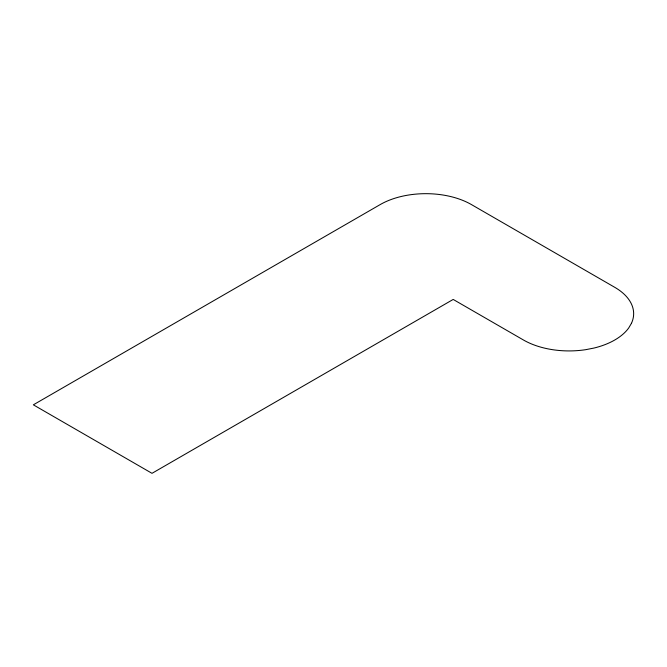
<?xml version="1.0" encoding="UTF-8"?>
<svg xmlns="http://www.w3.org/2000/svg" width="667" height="667" viewBox="0 0 667 667"><rect width="100%" height="100%" fill="white"/><g stroke="black" fill="none" stroke-linecap="round" stroke-linejoin="round"><path stroke-width="1" d="M631.449 323.303L628.739 327.922A64.541 37.26 0 0 1 593.813 348.091L585.818 349.658A64.541 37.26 0 0 1 523.478 340.012L453.193 299.433L152.001 473.328L33.35 404.827L380.182 204.586A64.541 37.26 0 0 1 471.452 204.586L614.749 287.319A64.541 37.26 0 0 1 631.449 323.303"/></g></svg>
